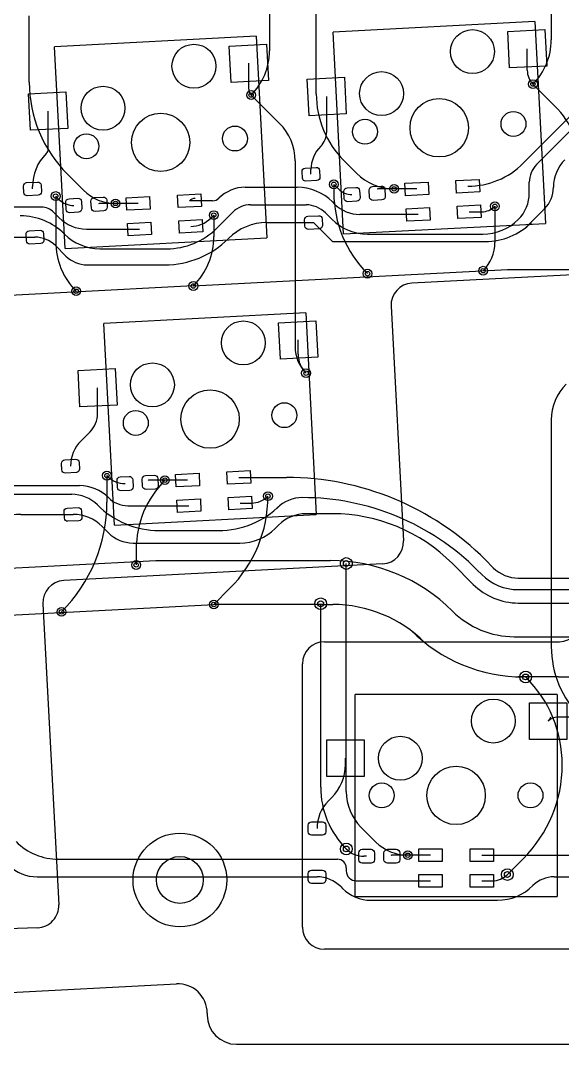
# Model space of a CAD drawing. Header units: millimetres. Extents: x -180 to 205, y -360 to 140.
# Drawn here: x 103 to 140, y -16 to 54.8 of the extents above; entities that cross this region are included whole.
import ezdxf

# ---------------------------------------------------------------- set-up
doc = ezdxf.new("R2010")
doc.units = ezdxf.units.MM
for name, color, linetype, lineweight, true_color in [('bordo2', 176, 'Continuous', 25, 0x000080), ('bordo3', 86, 'Continuous', 25, 0x108001), ('livello 1', 216, 'Continuous', 25, 0x800080), ('livello 2', 1, 'Continuous', 25, 0xff0000), ('livello 4', 136, 'Continuous', 25, 0x008080)]:
    doc.layers.add(name, color=color, linetype=linetype, lineweight=lineweight, true_color=true_color)

msp = doc.modelspace()

# ---------------------------------------------------------------- linework, layer by layer
at = {"layer": 'bordo2'}
for p, q in [((16.788, -16.046), (113.646, -10.97)), ((115.751, -12.968), (115.751, -13.092)), ((117.751, -15.092), (193, -15.092))]:
    msp.add_line(p, q, dxfattribs=at)
for centre, start, end in [((113.751, -12.968), 0, 93), ((117.751, -13.092), 180, 270)]:
    msp.add_arc(centre, 2, start, end, dxfattribs=at)
at = {"layer": 'bordo3'}
for p, q in [((152.728, 38.105), (129.73, 36.9)), ((128.31, 35.324), (129.15, 19.296)), ((127.731, 17.719), (105.95, 16.578)), ((104.531, 15.001), (105.608, -5.556)), ((123.751, 12.407), (139.801, 12.407)), ((122.251, -7.092), (122.251, 10.907)), ((104.163, -7.133), (11.728, -10.403)), ((179.851, -8.592), (123.751, -8.592)), ((16.788, -16.046), (113.646, -10.97)), ((115.751, -12.968), (115.751, -13.092)), ((117.751, -15.092), (193, -15.092))]:
    msp.add_line(p, q, dxfattribs=at)
for radius in [3.2, 1.6]:
    msp.add_circle((113.885, -3.866), radius, dxfattribs=at)
for centre, radius, start, end in [((129.808, 35.402), 1.5, 93, 183), ((127.652, 19.217), 1.5, 273, 3), ((106.029, 15.08), 1.5, 93, 183), ((139.801, 13.907), 1.5, 270, 0), ((123.751, 10.907), 1.5, 90, 180), ((104.11, -5.634), 1.5, 272.02595, 3), ((123.751, -7.092), 1.5, 180, 270), ((113.751, -12.968), 2, 0, 93), ((117.751, -13.092), 2, 180, 270)]:
    msp.add_arc(centre, radius, start, end, dxfattribs=at)
at = {"layer": 'livello 1', "color": 163, "true_color": 0x4d7fc4, "flags": 128}
for points in [[(136.404, 51.599), (136.273, 54.095), (138.819, 54.229), (138.95, 51.732), (136.404, 51.599)], [(117.38, 50.602), (117.249, 53.098), (119.796, 53.232), (119.926, 50.735), (117.38, 50.602)], [(145, 52.75), (137.341, 45.091)], [(137.612, 51.438), (137.612, 52.914)], [(118.588, 50.142), (118.588, 51.917)], [(138.25, 45), (144.75, 51.5)], [(122.706, 48.337), (122.575, 50.834), (125.121, 50.967), (125.252, 48.471), (122.706, 48.337)], [(103.682, 47.34), (103.551, 49.837), (106.097, 49.97), (106.228, 47.474), (103.682, 47.34)], [(123.913, 47.248), (123.913, 49.652)], [(104.89, 46.087), (104.89, 48.655)], [(123.19, 44.804), (123.276, 44.791), (123.352, 44.746), (123.404, 44.676), (123.426, 44.591), (123.45, 44.142), (123.437, 44.055), (123.392, 43.979), (123.322, 43.927), (123.237, 43.905), (122.488, 43.866), (122.401, 43.879), (122.325, 43.923), (122.273, 43.994), (122.251, 44.079), (122.228, 44.528), (122.24, 44.615), (122.285, 44.691), (122.356, 44.743), (122.441, 44.765), (123.19, 44.804)], [(122.839, 44.335), (122.839, 44.653)], [(134.334, 43.99), (134.379, 43.141), (132.781, 43.058), (132.736, 43.906), (134.334, 43.99)], [(104.166, 43.807), (104.253, 43.794), (104.328, 43.749), (104.381, 43.679), (104.402, 43.594), (104.426, 43.145), (104.413, 43.058), (104.368, 42.982), (104.298, 42.93), (104.213, 42.908), (103.464, 42.869), (103.377, 42.882), (103.301, 42.926), (103.249, 42.997), (103.227, 43.082), (103.204, 43.531), (103.216, 43.618), (103.261, 43.694), (103.332, 43.746), (103.417, 43.768), (104.166, 43.807)], [(103.815, 43.338), (103.815, 43.492)], [(118.351, 43.45), (121.896, 43.45)], [(124.711, 43.339), (124.4, 43.65)], [(126.188, 42.746), (126.175, 42.654), (126.127, 42.574), (126.053, 42.519), (125.963, 42.496), (125.364, 42.465), (125.272, 42.478), (125.193, 42.525), (125.137, 42.6), (125.114, 42.69), (125.09, 43.164), (125.103, 43.256), (125.15, 43.335), (125.224, 43.391), (125.314, 43.413), (125.913, 43.445), (126.005, 43.432), (126.085, 43.384), (126.14, 43.31), (126.163, 43.22), (126.188, 42.746)], [(127.911, 42.836), (127.897, 42.744), (127.85, 42.665), (127.776, 42.609), (127.686, 42.586), (127.087, 42.555), (126.995, 42.568), (126.915, 42.616), (126.86, 42.69), (126.837, 42.78), (126.812, 43.254), (126.825, 43.346), (126.873, 43.425), (126.947, 43.481), (127.037, 43.504), (127.636, 43.535), (127.728, 43.522), (127.807, 43.474), (127.863, 43.4), (127.886, 43.31), (127.911, 42.836)], [(130.062, 43.341), (127.4, 43.341)], [(130.839, 43.807), (130.883, 42.958), (129.286, 42.874), (129.241, 43.723), (130.839, 43.807)], [(137.75, 43.061), (137.75, 43.793)], [(105.625, 42.625), (105.4, 42.85)], [(107.188, 41.996), (107.175, 41.904), (107.127, 41.824), (107.053, 41.769), (106.963, 41.746), (106.364, 41.715), (106.272, 41.728), (106.193, 41.775), (106.137, 41.85), (106.114, 41.94), (106.09, 42.414), (106.103, 42.506), (106.15, 42.585), (106.224, 42.641), (106.314, 42.663), (106.913, 42.695), (107.005, 42.682), (107.085, 42.634), (107.14, 42.56), (107.163, 42.47), (107.188, 41.996)], [(108.911, 42.086), (108.897, 41.994), (108.85, 41.915), (108.776, 41.859), (108.686, 41.836), (108.087, 41.805), (107.995, 41.818), (107.915, 41.866), (107.86, 41.94), (107.837, 42.03), (107.812, 42.504), (107.825, 42.596), (107.873, 42.675), (107.947, 42.731), (108.037, 42.754), (108.636, 42.785), (108.728, 42.772), (108.807, 42.724), (108.863, 42.65), (108.886, 42.56), (108.911, 42.086)], [(111.815, 42.81), (111.86, 41.961), (110.262, 41.877), (110.217, 42.726), (111.815, 42.81)], [(115.31, 42.993), (115.355, 42.144), (113.757, 42.061), (113.712, 42.909), (115.31, 42.993)], [(116.123, 42.527), (114.534, 42.527)], [(104.422, 42.094), (99.225, 42.094)], [(111.038, 42.344), (108.376, 42.344)], [(118.707, 42.25), (122.5, 42.25)], [(124.303, 42.453), (124.453, 42.303)], [(130.931, 42.059), (130.975, 41.21), (129.377, 41.127), (129.333, 41.976), (130.931, 42.059)], [(134.426, 42.242), (134.47, 41.394), (132.872, 41.31), (132.828, 42.159), (134.426, 42.242)], [(138.791, 41.98), (137.531, 40.719)], [(105.263, 41.746), (105.644, 41.365)], [(115.402, 41.245), (115.446, 40.397), (113.848, 40.313), (113.804, 41.162), (115.402, 41.245)], [(115.998, 41.348), (116.2, 41.55)], [(116.414, 40.664), (117.5, 41.75)], [(123.362, 41.508), (123.449, 41.496), (123.525, 41.451), (123.577, 41.381), (123.599, 41.296), (123.622, 40.846), (123.61, 40.759), (123.565, 40.684), (123.494, 40.631), (123.409, 40.61), (122.66, 40.57), (122.574, 40.583), (122.498, 40.628), (122.446, 40.698), (122.424, 40.783), (122.4, 41.233), (122.413, 41.32), (122.458, 41.395), (122.528, 41.448), (122.613, 41.469), (123.362, 41.508)], [(123.821, 41.703), (124.262, 41.262)], [(130.154, 41.593), (126.166, 41.593)], [(133.649, 41.776), (134.498, 41.776)], [(104.338, 40.511), (104.425, 40.499), (104.501, 40.454), (104.553, 40.384), (104.575, 40.299), (104.598, 39.849), (104.586, 39.762), (104.541, 39.687), (104.471, 39.634), (104.386, 39.613), (103.637, 39.573), (103.55, 39.586), (103.474, 39.631), (103.422, 39.701), (103.4, 39.786), (103.377, 40.236), (103.389, 40.323), (103.434, 40.398), (103.504, 40.451), (103.589, 40.472), (104.338, 40.511)], [(107.5, 40.596), (111.13, 40.596)], [(111.907, 41.062), (111.951, 40.213), (110.353, 40.13), (110.309, 40.979), (111.907, 41.062)], [(119.83, 41.039), (123.011, 41.039)], [(123.011, 41.039), (124.309, 39.742)], [(101.555, 40.042), (103.987, 40.042)], [(124.309, 39.742), (134.743, 39.742)], [(126.705, 40.25), (134.586, 40.25)], [(105.387, 39.463), (106.1, 38.75)], [(108.414, 39.25), (113, 39.25)], [(113, 39.25), (113, 39.25)], [(107.549, 38.15), (112.854, 38.15)], [(114.8, 36.707), (136.25, 37.831)], [(136.25, 37.831), (161.578, 37.831)], [(114.8, 36.707), (63, 33.992)], [(120.755, 31.703), (120.624, 34.199), (123.17, 34.333), (123.301, 31.836), (120.755, 31.703)], [(121.962, 32.048), (121.962, 33.018)], [(107.057, 28.441), (106.926, 30.938), (109.472, 31.071), (109.603, 28.575), (107.057, 28.441)], [(108.264, 27.992), (108.264, 29.756)], [(107.132, 26.132), (107.75, 26.75)], [(106.765, 24.867), (106.852, 24.854), (106.927, 24.809), (106.979, 24.739), (107.001, 24.654), (107.025, 24.204), (107.012, 24.118), (106.967, 24.042), (106.897, 23.99), (106.812, 23.968), (106.063, 23.929), (105.976, 23.941), (105.9, 23.986), (105.848, 24.057), (105.826, 24.142), (105.803, 24.591), (105.815, 24.678), (105.86, 24.753), (105.931, 24.806), (106.016, 24.827), (106.765, 24.867)], [(108.955, 23.695), (108.9, 23.75)], [(110.688, 22.996), (110.675, 22.904), (110.627, 22.824), (110.553, 22.769), (110.463, 22.746), (109.864, 22.715), (109.772, 22.728), (109.693, 22.775), (109.637, 22.85), (109.614, 22.94), (109.59, 23.414), (109.603, 23.506), (109.65, 23.585), (109.724, 23.641), (109.814, 23.663), (110.413, 23.695), (110.505, 23.682), (110.585, 23.634), (110.64, 23.56), (110.663, 23.47), (110.688, 22.996)], [(112.411, 23.086), (112.397, 22.994), (112.35, 22.915), (112.276, 22.859), (112.186, 22.836), (111.587, 22.805), (111.495, 22.818), (111.415, 22.866), (111.36, 22.94), (111.337, 23.03), (111.312, 23.504), (111.325, 23.596), (111.373, 23.675), (111.447, 23.731), (111.537, 23.754), (112.136, 23.785), (112.228, 23.772), (112.307, 23.724), (112.363, 23.65), (112.386, 23.56), (112.411, 23.086)], [(114.413, 23.444), (111.751, 23.444)], [(115.19, 23.911), (115.234, 23.062), (113.636, 22.978), (113.592, 23.827), (115.19, 23.911)], [(118.685, 24.094), (118.729, 23.245), (117.132, 23.161), (117.087, 24.01), (118.685, 24.094)], [(117.908, 23.628), (121.164, 23.628)], [(100.222, 23.07), (107.02, 23.07)], [(101.558, 22.476), (106.497, 22.476)], [(115.281, 22.163), (115.326, 21.314), (113.728, 21.23), (113.684, 22.079), (115.281, 22.163)], [(118.777, 22.346), (118.821, 21.497), (117.223, 21.414), (117.179, 22.262), (118.777, 22.346)], [(106.937, 21.571), (107.024, 21.559), (107.1, 21.514), (107.152, 21.443), (107.174, 21.358), (107.197, 20.909), (107.185, 20.822), (107.14, 20.747), (107.07, 20.694), (106.984, 20.672), (106.235, 20.633), (106.149, 20.646), (106.073, 20.691), (106.021, 20.761), (105.999, 20.846), (105.975, 21.296), (105.988, 21.382), (106.033, 21.458), (106.103, 21.51), (106.188, 21.532), (106.937, 21.571)], [(110.336, 21.697), (114.505, 21.697)], [(118, 21.88), (118.765, 21.88)], [(120.493, 21.507), (120.518, 21.532)], [(103.03, 21.102), (106.586, 21.102)], [(124.292, 21.15), (122.5, 21.15)], [(108.569, 20.281), (109, 19.85)], [(112.475, 20), (116.525, 20)], [(120.4, 20.15), (120.622, 20.372)], [(110.69, 19.15), (117.986, 19.15)], [(8.882, 12.532), (112.25, 17.949)], [(112.25, 17.949), (124.173, 17.949)], [(133.927, 16.323), (132.5, 17.75)], [(134.75, 18), (135.293, 17.457)], [(134.2, 17.3), (134.5, 17)], [(137, 16.75), (144, 16.75)], [(136.993, 15.967), (143.533, 15.967)], [(60.807, 12.047), (116.207, 14.95)], [(123.75, 14.95), (116.2, 14.95)], [(123.75, 14.95), (124.334, 14.95)], [(137, 15.05), (142.379, 15.05)], [(136.725, 12.75), (142.25, 12.75)], [(139.75, 10), (136.993, 10)], [(139.75, 10), (137.351, 10)], [(139.75, 10), (145.5, 10)], [(137.766, 5.738), (137.766, 8.238), (140.316, 8.238), (140.316, 5.738), (137.766, 5.738)], [(141.25, 7.25), (139.674, 7.25)], [(123.916, 3.198), (123.916, 5.698), (126.466, 5.698), (126.466, 3.198), (123.916, 3.198)], [(125.191, 4.021), (125.191, 4.448)], [(124.028, 1.528), (124.25, 1.75)], [(123.625, 0.1), (123.711, 0.083), (123.784, 0.034), (123.833, -0.039), (123.85, -0.125), (123.85, -0.575), (123.833, -0.661), (123.784, -0.734), (123.711, -0.783), (123.625, -0.8), (122.875, -0.8), (122.789, -0.783), (122.716, -0.734), (122.667, -0.661), (122.65, -0.575), (122.65, -0.125), (122.667, -0.039), (122.716, 0.034), (122.789, 0.083), (122.875, 0.1), (123.625, 0.1)], [(127.175, -2.488), (127.157, -2.578), (127.105, -2.655), (127.028, -2.707), (126.938, -2.725), (126.338, -2.725), (126.247, -2.707), (126.17, -2.655), (126.118, -2.578), (126.1, -2.488), (126.1, -2.013), (126.118, -1.922), (126.17, -1.845), (126.247, -1.793), (126.338, -1.775), (126.938, -1.775), (127.028, -1.793), (127.105, -1.845), (127.157, -1.922), (127.175, -2.013), (127.175, -2.488)], [(128.9, -2.488), (128.882, -2.578), (128.83, -2.655), (128.753, -2.707), (128.663, -2.725), (128.063, -2.725), (127.972, -2.707), (127.895, -2.655), (127.843, -2.578), (127.825, -2.488), (127.825, -2.013), (127.843, -1.922), (127.895, -1.845), (127.972, -1.793), (128.063, -1.775), (128.663, -1.775), (128.753, -1.793), (128.83, -1.845), (128.882, -1.922), (128.9, -2.013), (128.9, -2.488)], [(131.801, -1.752), (131.801, -2.602), (130.201, -2.602), (130.201, -1.752), (131.801, -1.752)], [(135.301, -1.752), (135.301, -2.602), (133.701, -2.602), (133.701, -1.752), (135.301, -1.752)], [(105.6, -2.45), (124.65, -2.45)], [(126.638, -2.25), (126.457, -2.25)], [(131.001, -2.177), (128.338, -2.177)], [(134.501, -2.177), (143.677, -2.177)], [(123.625, -3.2), (123.711, -3.217), (123.784, -3.266), (123.833, -3.339), (123.85, -3.425), (123.85, -3.875), (123.833, -3.961), (123.784, -4.034), (123.711, -4.083), (123.625, -4.1), (122.875, -4.1), (122.789, -4.083), (122.716, -4.034), (122.667, -3.961), (122.65, -3.875), (122.65, -3.425), (122.667, -3.339), (122.716, -3.266), (122.789, -3.217), (122.875, -3.2), (123.625, -3.2)], [(125.25, -3.05), (125.25, -3.25)], [(131.801, -3.502), (131.801, -4.352), (130.201, -4.352), (130.201, -3.502), (131.801, -3.502)], [(135.301, -3.502), (135.301, -4.352), (133.701, -4.352), (133.701, -3.502), (135.301, -3.502)], [(104.131, -3.65), (123.25, -3.65)], [(125.927, -3.927), (131.001, -3.927)], [(134.501, -3.927), (135.219, -3.927)], [(139.449, -3.65), (142.75, -3.65)], [(124.872, -4.322), (125, -4.45)], [(126.931, -5.25), (135.586, -5.25)]]:
    msp.add_lwpolyline(points, dxfattribs=at)
for points in [[(137.612, 51.438, 0.198916), (138, 50.5)], [(118.588, 50.142, 0.198907), (118.75, 49.75)], [(123.5, 46.25, 0.198914), (123.913, 47.248)], [(104.75, 45.75, 0.198901), (104.89, 46.087)], [(123.5, 46.25, 0.198913), (122.839, 44.653)], [(104.75, 45.75, 0.198912), (103.815, 43.492)], [(133.557, 43.524, 0.198912), (137.341, 45.091)], [(138.25, 45, 0.198912), (137.75, 43.793)], [(140.178, 45.328, 0.198913), (139.4, 43.45)], [(118.351, 43.45, 0.198914), (116.547, 42.703)], [(124.303, 42.453, 0.19891), (121.896, 43.45)], [(124.711, 43.339, 0.198916), (125.639, 42.955)], [(127.375, 43.366, 0.414214), (127.4, 43.341)], [(138.791, 41.98, 0.19891), (139.4, 43.45)], [(105.626, 42.625, 0.198911), (106.639, 42.205)], [(114.921, 42.687, 0.198929), (114.534, 42.527)], [(116.123, 42.527, 0.198908), (116.547, 42.703)], [(137, 41.25, 0.198913), (137.75, 43.061)], [(105.263, 41.746, 0.19891), (104.422, 42.094)], [(108.351, 42.369, 0.414214), (108.376, 42.344)], [(118.707, 42.25, 0.198912), (117.5, 41.75)], [(123.821, 41.703, 0.198913), (122.5, 42.25)], [(124.453, 42.303, 0.198915), (126.166, 41.593)], [(134.498, 41.776, 0.198916), (135.4, 42.15)], [(106, 40.25, 0.198913), (102.982, 41.5)], [(105.644, 41.365, 0.198913), (107.5, 40.596)], [(114.625, 40.779, 0.19892), (115.998, 41.348)], [(124.262, 41.262, 0.198912), (126.705, 40.25)], [(134.586, 40.25, 0.198912), (137, 41.25)], [(113, 39.25, 0.198913), (116.414, 40.664)], [(119.83, 41.039, 0.198913), (117.2, 39.95)], [(134.743, 39.742, 0.198912), (137.9, 41.05)], [(105.387, 39.463, 0.198923), (103.987, 40.042)], [(106, 40.25, 0.198912), (108.414, 39.25)], [(112.854, 38.15, 0.198912), (117.2, 39.95)], [(106.1, 38.75, 0.198912), (107.549, 38.15)], [(121.962, 32.048, 0.198915), (122.5, 30.75)], [(107.75, 26.75, 0.198912), (108.264, 27.992)], [(107.132, 26.132, 0.198911), (106.414, 24.398)], [(108.955, 23.695, 0.198927), (110.139, 23.205)], [(111.726, 23.469, 0.414214), (111.751, 23.444)], [(134.75, 18, 0.198912), (121.164, 23.628)], [(109, 22.25, 0.198911), (107.02, 23.07)], [(108.25, 21.75, 0.198913), (106.497, 22.476)], [(109, 22.25, 0.198911), (110.336, 21.697)], [(118.765, 21.88, 0.198913), (119.9, 22.35)], [(122.25, 22.25, 0.198912), (120.518, 21.532)], [(134.2, 17.3, 0.198911), (122.25, 22.25)], [(108.25, 21.75, 0.198913), (112.475, 20)], [(116.525, 20, 0.198913), (120.75, 21.75)], [(103.03, 21.102, 0.198913), (98.8, 19.35)], [(108.569, 20.281, 0.198905), (106.586, 21.102)], [(122.5, 21.15, 0.198913), (120.622, 20.372)], [(132.5, 17.75, 0.198912), (124.292, 21.15)], [(109, 19.85, 0.198911), (110.69, 19.15)], [(117.986, 19.15, 0.198912), (120.4, 20.15)], [(132.5, 14.5, 0.198912), (124.173, 17.949)], [(135.293, 17.457, 0.198913), (137, 16.75)], [(133.927, 16.323, 0.198912), (137, 15.05)], [(134.5, 17, 0.198913), (136.993, 15.967)], [(130.603, 12.353, 0.198913), (124.334, 14.95)], [(132.5, 14.5, 0.198913), (136.725, 12.75)], [(129.678, 13.178, 0.198913), (137.351, 10)], [(139.041, 6.988, 0.117491), (139.221, 7.285)], [(139.674, 7.25, 0.198885), (139.041, 6.988)], [(124.25, 1.75, 0.198912), (125.191, 4.021)], [(124.028, 1.528, 0.198913), (123.25, -0.35)], [(102.698, -1.248, 0.198912), (105.6, -2.45)], [(125.25, -1.75, 0.198912), (126.457, -2.25)], [(125.25, -3.05, 0.414214), (124.65, -2.45)], [(128.313, -2.152, 0.414214), (128.338, -2.177)], [(102.2, -2.85, 0.198913), (104.131, -3.65)], [(125.25, -3.25, 0.414214), (125.927, -3.927)], [(135.219, -3.927, 0.198912), (136.25, -3.5)], [(124.872, -4.322, 0.19892), (123.25, -3.65)], [(135.586, -5.25, 0.198912), (138, -4.25)], [(139.449, -3.65, 0.198912), (138, -4.25)], [(125, -4.45, 0.198913), (126.931, -5.25)]]:
    msp.add_lwpolyline(points, format="xyb", dxfattribs=at)
at = {"layer": 'livello 1', "color": 7}
for centre, radius in [((133.867, 52.718), 1.5), ((114.843, 51.721), 1.5), ((127.658, 49.849), 1.5), ((108.634, 48.852), 1.5), ((138, 50.5), 0.15), ((118.75, 49.75), 0.15), ((131.596, 47.512), 1.994), ((112.572, 46.515), 1.994), ((136.669, 47.777), 0.851), ((117.645, 46.78), 0.851), ((126.523, 47.246), 0.851), ((107.499, 46.249), 0.851), ((124.4, 43.65), 0.15), ((128.512, 43.341), 0.15), ((105.4, 42.85), 0.15), ((109.488, 42.344), 0.15), ((135.4, 42.15), 0.15), ((116.2, 41.55), 0.15), ((126.7, 37.55), 0.15), ((134.6, 37.75), 0.15), ((114.8, 36.707), 0.15), ((106.8, 36.35), 0.15), ((118.218, 32.821), 1.5), ((112.009, 29.953), 1.5), ((122.5, 30.75), 0.15), ((115.947, 27.615), 1.994), ((121.02, 27.881), 0.851), ((110.874, 27.35), 0.851), ((108.9, 23.75), 0.15), ((112.863, 23.444), 0.15), ((119.9, 22.35), 0.15), ((110.9, 17.65), 0.15), ((125.25, 17.75), 0.2), ((116.2, 14.95), 0.15), ((123.5, 15), 0.2), ((105.8, 14.45), 0.15), ((137.5, 10), 0.2), ((135.291, 6.988), 1.5), ((128.941, 4.448), 1.5), ((132.751, 1.908), 1.994), ((127.671, 1.908), 0.851), ((137.831, 1.908), 0.851), ((125.25, -1.75), 0.2), ((129.451, -2.177), 0.15), ((136.25, -3.5), 0.2)]:
    msp.add_circle(centre, radius, dxfattribs=at)
at = {"layer": 'livello 1', "color": 7, "true_color": 0xececec}
for centre, radius in [((138, 50.5), 0.3), ((118.75, 49.75), 0.3), ((124.4, 43.65), 0.3), ((128.512, 43.341), 0.3), ((105.4, 42.85), 0.3), ((109.488, 42.344), 0.3), ((116.2, 41.55), 0.3), ((135.4, 42.15), 0.3), ((126.7, 37.55), 0.3), ((134.6, 37.75), 0.3), ((114.8, 36.707), 0.3), ((106.8, 36.35), 0.3), ((122.5, 30.75), 0.3), ((108.9, 23.75), 0.3), ((112.863, 23.444), 0.3), ((119.9, 22.35), 0.3), ((110.9, 17.65), 0.3), ((125.25, 17.75), 0.4), ((116.2, 14.95), 0.3), ((123.5, 15), 0.4), ((105.8, 14.45), 0.3), ((137.5, 10), 0.4), ((125.25, -1.75), 0.4), ((129.451, -2.177), 0.3), ((136.25, -3.5), 0.4)]:
    msp.add_circle(centre, radius, dxfattribs=at)
at = {"layer": 'livello 2', "color": 22, "true_color": 0xc83434, "flags": 128}
for points in [[(139.25, 64.25), (139.25, 53.518)], [(120, 63.5), (120, 52.768)], [(123.2, 49.837), (123.2, 56.242)], [(103.6, 50.627), (103.6, 55.15)], [(138, 50.5), (139.5, 49)], [(118.75, 49.75), (120.689, 47.811)], [(121.75, 45.25), (121.75, 32.561)], [(125.947, 44.403), (125.1, 45.25)], [(107.3, 43.25), (106.2, 44.35)], [(124.4, 43.65), (124.4, 43.103)], [(105.4, 42.85), (105.4, 39.73)], [(135.4, 42.15), (135.4, 39.681)], [(116.2, 41.55), (116.2, 40.087)], [(139.25, 27.559), (139.25, 12.078)], [(108.9, 23.75), (108.9, 21.934)], [(110.9, 18.705), (110.9, 17.65)], [(125.25, 2.164), (125.25, 17.75)], [(117.284, 16.034), (116.2, 14.95)], [(123.5, 2.475), (123.5, 15)], [(137.525, 9.975), (137.5, 10)], [(127.277, -1.277), (126.25, -0.25)], [(136.25, -3.5), (137.348, -2.402)]]:
    msp.add_lwpolyline(points, dxfattribs=at)
for points in [[(138, 50.5, 0.198913), (139.25, 53.518)], [(118.75, 49.75, 0.198913), (120, 52.768)], [(103.6, 50.627, 0.198913), (106.2, 44.35)], [(123.2, 49.837, 0.198912), (125.1, 45.25)], [(141.25, 44.775, 0.198913), (139.5, 49)], [(121.75, 45.25, 0.198918), (120.689, 47.811)], [(125.947, 44.403, 0.198913), (128.512, 43.341)], [(107.3, 43.25, 0.198913), (109.488, 42.344)], [(124.4, 43.103, 0.198912), (126.7, 37.55)], [(105.4, 39.73, 0.198912), (106.8, 36.35)], [(114.8, 36.707, 0.198912), (116.2, 40.087)], [(134.6, 37.75, 0.198913), (135.4, 39.681)], [(121.75, 32.561, 0.198913), (122.5, 30.75)], [(140.258, 29.992, 0.198919), (139.25, 27.559)], [(112.863, 23.444, 0.19891), (110.9, 18.705)], [(117.284, 16.034, 0.198912), (119.9, 22.35)], [(105.8, 14.45, 0.198913), (108.9, 21.934)], [(139.25, 12.078, 0.198912), (141.25, 7.25)], [(140, 4, 0.198915), (137.525, 9.975)], [(137.348, -2.402, 0.198914), (140, 4)], [(123.5, 2.475, 0.198913), (125.25, -1.75)], [(125.25, 2.164, 0.198912), (126.25, -0.25)], [(127.277, -1.277, 0.198906), (129.451, -2.177)]]:
    msp.add_lwpolyline(points, format="xyb", dxfattribs=at)
at = {"layer": 'livello 2', "color": 7}
for centre, radius in [((133.867, 52.718), 1.5), ((114.843, 51.721), 1.5), ((127.658, 49.849), 1.5), ((108.634, 48.852), 1.5), ((138, 50.5), 0.15), ((118.75, 49.75), 0.15), ((131.596, 47.512), 1.994), ((112.572, 46.515), 1.994), ((136.669, 47.777), 0.851), ((117.645, 46.78), 0.851), ((126.523, 47.246), 0.851), ((107.499, 46.249), 0.851), ((124.4, 43.65), 0.15), ((128.512, 43.341), 0.15), ((105.4, 42.85), 0.15), ((109.488, 42.344), 0.15), ((135.4, 42.15), 0.15), ((116.2, 41.55), 0.15), ((126.7, 37.55), 0.15), ((134.6, 37.75), 0.15), ((114.8, 36.707), 0.15), ((106.8, 36.35), 0.15), ((118.218, 32.821), 1.5), ((112.009, 29.953), 1.5), ((122.5, 30.75), 0.15), ((115.947, 27.615), 1.994), ((121.02, 27.881), 0.851), ((110.874, 27.35), 0.851), ((108.9, 23.75), 0.15), ((112.863, 23.444), 0.15), ((119.9, 22.35), 0.15), ((110.9, 17.65), 0.15), ((125.25, 17.75), 0.2), ((116.2, 14.95), 0.15), ((123.5, 15), 0.2), ((105.8, 14.45), 0.15), ((137.5, 10), 0.2), ((135.291, 6.988), 1.5), ((128.941, 4.448), 1.5), ((132.751, 1.908), 1.994), ((127.671, 1.908), 0.851), ((137.831, 1.908), 0.851), ((125.25, -1.75), 0.2), ((129.451, -2.177), 0.15), ((136.25, -3.5), 0.2)]:
    msp.add_circle(centre, radius, dxfattribs=at)
at = {"layer": 'livello 2', "color": 7, "true_color": 0xececec}
for centre, radius in [((138, 50.5), 0.3), ((118.75, 49.75), 0.3), ((124.4, 43.65), 0.3), ((128.512, 43.341), 0.3), ((105.4, 42.85), 0.3), ((109.488, 42.344), 0.3), ((116.2, 41.55), 0.3), ((135.4, 42.15), 0.3), ((126.7, 37.55), 0.3), ((134.6, 37.75), 0.3), ((114.8, 36.707), 0.3), ((106.8, 36.35), 0.3), ((122.5, 30.75), 0.3), ((108.9, 23.75), 0.3), ((112.863, 23.444), 0.3), ((119.9, 22.35), 0.3), ((110.9, 17.65), 0.3), ((125.25, 17.75), 0.4), ((116.2, 14.95), 0.3), ((123.5, 15), 0.4), ((105.8, 14.45), 0.3), ((137.5, 10), 0.4), ((125.25, -1.75), 0.4), ((129.451, -2.177), 0.3), ((136.25, -3.5), 0.4)]:
    msp.add_circle(centre, radius, dxfattribs=at)
at = {"layer": 'livello 4', "color": 53, "true_color": 0xd8c852, "flags": 128}
for points in [[(138.125, 54.763), (124.344, 54.041)], [(138.125, 54.763), (138.848, 40.982)], [(125.067, 40.26), (124.344, 54.041)], [(119.102, 53.766), (105.321, 53.044)], [(119.102, 53.766), (119.824, 39.985)], [(106.043, 39.263), (105.321, 53.044)], [(125.067, 40.26), (138.848, 40.982)], [(106.043, 39.263), (119.824, 39.985)], [(122.476, 34.867), (108.695, 34.145)], [(122.476, 34.867), (123.199, 21.086)], [(109.417, 20.364), (108.695, 34.145)], [(109.417, 20.364), (123.199, 21.086)], [(125.851, -4.992), (125.851, 8.808)], [(139.651, 8.808), (125.851, 8.808)], [(139.651, 8.808), (139.651, -4.992)], [(125.851, -4.992), (139.651, -4.992)]]:
    msp.add_lwpolyline(points, dxfattribs=at)

doc.saveas('drawing.dxf')
